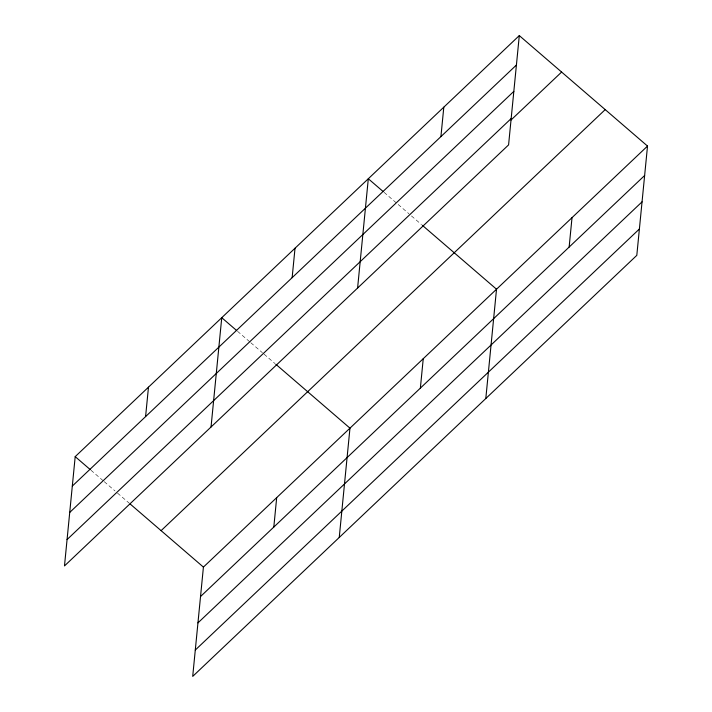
<?xml version="1.0" encoding="UTF-8"?>
<svg xmlns="http://www.w3.org/2000/svg" width="712" height="712" viewBox="0 0 712 712"><rect width="100%" height="100%" fill="white"/><g stroke="black" fill="none" stroke-linecap="round" stroke-linejoin="round"><path stroke-width="0.53" stroke-dasharray="3.56 2.67" d="M384.071 192.329L397.341 203.766M398.177 204.486L408.955 213.778M411.456 215.932L421.513 224.591M237.514 331.276L249.957 342M250.793 342.712L262.408 352.716M264.063 354.149L274.966 363.538M90.958 470.223L103.409 480.938M104.237 481.659L115.024 490.951M117.507 493.087L129.246 503.206"/><path stroke-width="1.07" d="M519.297 35.6L75.196 456.641L64.481 565.933L508.582 144.901L519.297 35.6L647.519 146.067L636.804 255.359L192.703 676.4L203.418 567.099L647.519 146.067M145.586 416.6L148.479 387.168M211.037 426.995L221.752 317.694L236.687 330.564M292.142 277.662L295.026 248.221M273.808 527.067L276.692 497.626M357.593 288.048L368.309 178.756L383.243 191.617M339.25 537.453L349.966 428.161L275.802 364.259M440.915 136.615L443.807 107.174M420.365 388.12L423.248 358.688M485.807 398.515L496.522 289.214L422.358 225.321M569.137 247.073L572.021 217.641M72.312 486.073L516.414 65.032M69.731 512.426L513.833 91.394M67.061 539.58L511.172 118.548M511.011 120.025L561.617 72.054M161.108 530.645L605.209 109.612M200.526 596.54L644.636 175.499M197.945 622.893L642.046 201.852M195.284 650.047L639.385 229.006M75.196 456.641L90.13 469.502M130.082 503.927L203.418 567.099"/></g></svg>
